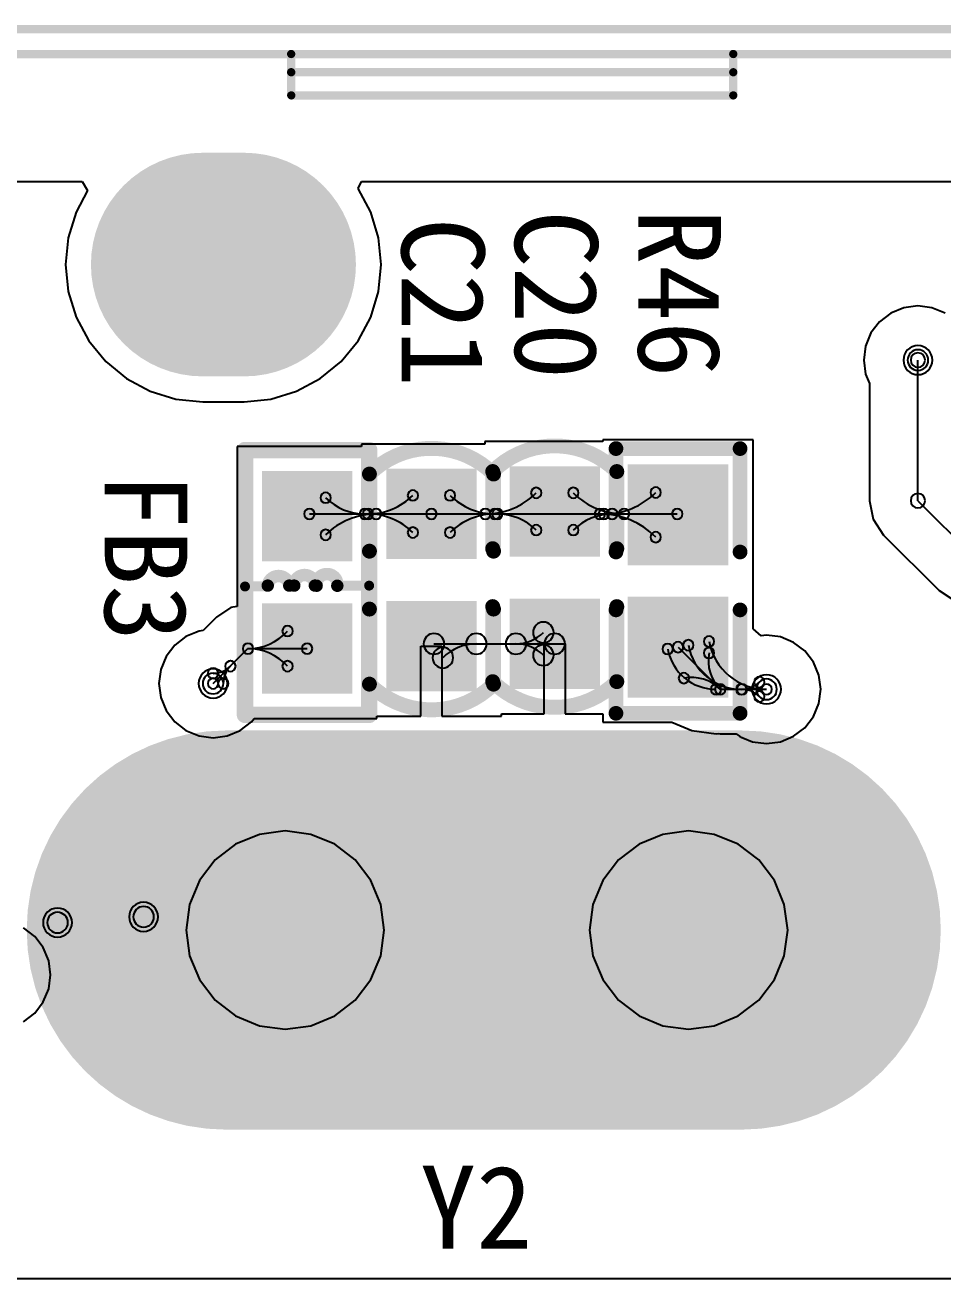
# Model space of a CAD drawing. Header units: inches. Extents: x 32166 to 66782, y 2386 to 7162.
# Drawn here: x 33434.1 to 33484, y 3760.5 to 3828.7 of the extents above; entities that cross this region are included whole.
import ezdxf

# ---------------------------------------------------------------- set-up
doc = ezdxf.new("R2010")
doc.units = ezdxf.units.IN
doc.header["$LTSCALE"] = 0.64311
doc.header["$MEASUREMENT"] = 0
for name, color, linetype in [('MULTILAYER', 9, 'CONTINUOUS'), ('TOPLAYER', 1, 'CONTINUOUS'), ('TOPOVERLAY', 2, 'CONTINUOUS'), ('TOPPASTE', 8, 'CONTINUOUS'), ('TOPSOLDER', 216, 'CONTINUOUS')]:
    doc.layers.add(name, color=color, linetype=linetype)
doc.styles.get("Standard").update_dxf_attribs({"font": 'txt', "width": 0.8})

msp = doc.modelspace()

# ---------------------------------------------------------------- linework, layer by layer
at = {"layer": 'MULTILAYER'}
for points, const_width in [([(33446.217, 3815.661, 1), (33443.517, 3815.661, 1)], 2.7), ([(33449.997, 3779.46, 1), (33446.453, 3779.46, 1)], 3.543), ([(33471.942, 3779.46, 1), (33468.399, 3779.46, 1)], 3.543)]:
    msp.add_lwpolyline(points, format="xyb", close=True, dxfattribs=dict(at, const_width=const_width))
for centre, start, end in [((33482.643, 3810.465), 0, 180), ((33482.643, 3810.465), 180, 0), ((33444.303, 3792.87), 0, 180), ((33474.408, 3792.555), 0, 180), ((33444.303, 3792.87), 180, 0), ((33474.408, 3792.555), 180, 0), ((33435.843, 3779.865), 0, 180), ((33440.523, 3780.18), 0, 180), ((33440.523, 3780.18), 180, 0), ((33435.843, 3779.865), 180, 0)]:
    msp.add_arc(centre, 0.562, start, end, dxfattribs=at)
at = {"layer": 'TOPLAYER'}
for p, q in [((33418.174, 3820.185), (33437.185, 3820.185)), ((33437.478, 3819.694), (33436.849, 3818.516)), ((33437.185, 3820.185), (33437.478, 3819.694)), ((33452.195, 3819.806), (33452.374, 3820.185)), ((33452.885, 3818.516), (33452.195, 3819.806)), ((33452.374, 3820.185), (33492.137, 3820.185)), ((33436.849, 3818.516), (33436.424, 3817.116)), ((33453.309, 3817.116), (33452.885, 3818.516)), ((33436.424, 3817.116), (33436.281, 3815.661)), ((33453.452, 3815.661), (33453.309, 3817.116)), ((33436.281, 3815.661), (33436.424, 3814.205)), ((33453.309, 3814.205), (33453.452, 3815.661)), ((33436.424, 3814.205), (33436.849, 3812.806)), ((33452.885, 3812.806), (33453.309, 3814.205)), ((33481.168, 3813.02), (33480.557, 3812.551)), ((33481.879, 3813.314), (33481.168, 3813.02)), ((33482.643, 3813.415), (33481.879, 3813.314)), ((33483.406, 3813.314), (33482.643, 3813.415)), ((33484.118, 3813.02), (33483.406, 3813.314)), ((33436.849, 3812.806), (33437.538, 3811.516)), ((33452.195, 3811.516), (33452.885, 3812.806)), ((33480.557, 3812.551), (33480.088, 3811.94)), ((33437.538, 3811.516), (33438.466, 3810.385)), ((33451.267, 3810.385), (33452.195, 3811.516)), ((33480.088, 3811.94), (33479.793, 3811.228)), ((33479.793, 3811.228), (33479.693, 3810.465)), ((33438.466, 3810.385), (33439.597, 3809.457)), ((33450.137, 3809.457), (33451.267, 3810.385)), ((33479.693, 3810.465), (33479.793, 3809.701)), ((33482.643, 3802.815), (33482.643, 3810.465)), ((33439.597, 3809.457), (33440.886, 3808.768)), ((33448.847, 3808.768), (33450.137, 3809.457)), ((33479.793, 3809.701), (33480.005, 3809.19)), ((33440.886, 3808.768), (33442.286, 3808.343)), ((33447.447, 3808.343), (33448.847, 3808.768)), ((33480.005, 3809.19), (33480.005, 3802.815)), ((33442.286, 3808.343), (33443.742, 3808.2)), ((33443.742, 3808.2), (33445.992, 3808.2)), ((33445.992, 3808.2), (33447.447, 3808.343)), ((33465.507, 3806.03), (33459.088, 3806.03)), ((33459.088, 3806.03), (33459.088, 3805.895)), ((33473.679, 3806.136), (33465.507, 3806.136)), ((33465.507, 3806.136), (33465.507, 3806.03)), ((33473.679, 3797.964), (33473.679, 3806.136)), ((33452.382, 3805.768), (33445.616, 3805.768)), ((33445.616, 3805.768), (33445.616, 3798.168)), ((33459.088, 3805.895), (33452.382, 3805.895)), ((33452.382, 3805.895), (33452.382, 3805.768)), ((33480.005, 3802.815), (33480.205, 3801.805)), ((33482.643, 3802.815), (33485.658, 3799.8)), ((33449.543, 3802.095), (33456.183, 3802.095)), ((33456.183, 3802.095), (33469.548, 3802.095)), ((33480.205, 3801.805), (33480.777, 3800.949)), ((33480.777, 3800.949), (33483.792, 3797.934)), ((33445.616, 3798.168), (33445.616, 3797.069)), ((33473.679, 3795.842), (33473.679, 3797.964)), ((33483.792, 3797.934), (33483.792, 3797.934)), ((33483.792, 3797.934), (33484.648, 3797.362)), ((33444.491, 3796.478), (33443.762, 3795.749)), ((33445.276, 3797.002), (33444.491, 3796.478)), ((33445.616, 3797.069), (33445.276, 3797.002)), ((33474.108, 3795.465), (33473.679, 3795.842)), ((33442.828, 3795.425), (33442.217, 3794.956)), ((33443.359, 3795.645), (33442.828, 3795.425)), ((33443.377, 3795.657), (33443.359, 3795.645)), ((33443.399, 3795.661), (33443.377, 3795.657)), ((33443.539, 3795.719), (33443.399, 3795.661)), ((33443.762, 3795.749), (33443.539, 3795.719)), ((33474.408, 3795.505), (33474.108, 3795.465)), ((33475.171, 3795.404), (33474.408, 3795.505)), ((33475.883, 3795.11), (33475.171, 3795.404)), ((33476.494, 3794.641), (33475.883, 3795.11)), ((33442.217, 3794.956), (33441.748, 3794.345)), ((33444.303, 3792.87), (33446.201, 3794.768)), ((33446.201, 3794.768), (33449.416, 3794.768)), ((33455.611, 3791.094), (33455.611, 3794.896)), ((33455.611, 3794.896), (33456.754, 3794.896)), ((33456.318, 3795.03), (33462.888, 3795.03)), ((33456.754, 3794.896), (33456.754, 3791.094)), ((33462.316, 3791.229), (33462.316, 3795.031)), ((33462.316, 3795.031), (33463.459, 3795.031)), ((33463.459, 3795.031), (33463.459, 3791.229)), ((33469.593, 3794.85), (33471.888, 3792.555)), ((33476.963, 3794.03), (33476.494, 3794.641)), ((33441.748, 3794.345), (33441.453, 3793.633)), ((33477.257, 3793.318), (33476.963, 3794.03)), ((33441.453, 3793.633), (33441.353, 3792.87)), ((33477.358, 3792.555), (33477.257, 3793.318)), ((33441.353, 3792.87), (33441.453, 3792.106)), ((33471.888, 3792.555), (33474.408, 3792.555)), ((33477.257, 3791.791), (33477.358, 3792.555)), ((33441.453, 3792.106), (33441.748, 3791.395)), ((33476.963, 3791.08), (33477.257, 3791.791)), ((33441.748, 3791.395), (33442.217, 3790.784)), ((33453.216, 3790.968), (33453.216, 3791.094)), ((33453.216, 3791.094), (33455.611, 3791.094)), ((33456.754, 3791.094), (33459.983, 3791.094)), ((33459.983, 3791.094), (33459.983, 3791.229)), ((33459.983, 3791.229), (33462.316, 3791.229)), ((33463.459, 3791.229), (33465.507, 3791.229)), ((33465.507, 3791.229), (33465.507, 3790.764)), ((33476.494, 3790.469), (33476.963, 3791.08)), ((33442.217, 3790.784), (33442.828, 3790.315)), ((33445.778, 3790.315), (33446.389, 3790.784)), ((33446.389, 3790.784), (33446.53, 3790.968)), ((33446.53, 3790.968), (33453.216, 3790.968)), ((33465.507, 3790.764), (33469.257, 3790.764)), ((33469.257, 3790.764), (33470.345, 3790.313)), ((33475.883, 3790), (33476.494, 3790.469)), ((33442.828, 3790.315), (33443.539, 3790.02)), ((33443.539, 3790.02), (33444.303, 3789.919)), ((33444.303, 3789.919), (33445.066, 3790.02)), ((33445.066, 3790.02), (33445.778, 3790.315)), ((33470.345, 3790.313), (33471.662, 3790.14)), ((33471.662, 3790.137), (33471.775, 3790.159)), ((33471.662, 3790.14), (33471.662, 3790.137)), ((33471.775, 3790.159), (33471.888, 3790.137)), ((33471.888, 3790.137), (33472.754, 3790.137)), ((33472.754, 3790.137), (33472.933, 3790)), ((33472.933, 3790), (33473.073, 3789.942)), ((33473.073, 3789.942), (33473.091, 3789.929)), ((33473.091, 3789.929), (33473.113, 3789.925)), ((33473.113, 3789.925), (33473.644, 3789.705)), ((33473.644, 3789.705), (33474.408, 3789.604)), ((33474.408, 3789.604), (33475.171, 3789.705)), ((33475.171, 3789.705), (33475.883, 3790)), ((33446.83, 3784.665), (33445.53, 3784.127)), ((33448.225, 3784.849), (33446.83, 3784.665)), ((33449.62, 3784.665), (33448.225, 3784.849)), ((33450.92, 3784.127), (33449.62, 3784.665)), ((33468.776, 3784.665), (33467.476, 3784.127)), ((33470.171, 3784.849), (33468.776, 3784.665)), ((33471.565, 3784.665), (33470.171, 3784.849)), ((33472.865, 3784.127), (33471.565, 3784.665)), ((33445.53, 3784.127), (33444.414, 3783.271)), ((33452.036, 3783.271), (33450.92, 3784.127)), ((33467.476, 3784.127), (33466.36, 3783.271)), ((33473.981, 3783.271), (33472.865, 3784.127)), ((33444.414, 3783.271), (33443.558, 3782.154)), ((33452.892, 3782.154), (33452.036, 3783.271)), ((33466.36, 3783.271), (33465.503, 3782.154)), ((33474.838, 3782.154), (33473.981, 3783.271)), ((33443.558, 3782.154), (33443.019, 3780.855)), ((33453.431, 3780.855), (33452.892, 3782.154)), ((33465.503, 3782.154), (33464.965, 3780.855)), ((33475.376, 3780.855), (33474.838, 3782.154)), ((33443.019, 3780.855), (33442.836, 3779.46)), ((33453.614, 3779.46), (33453.431, 3780.855)), ((33464.965, 3780.855), (33464.781, 3779.46)), ((33475.56, 3779.46), (33475.376, 3780.855)), ((33434.599, 3779.116), (33433.988, 3779.585)), ((33442.836, 3779.46), (33443.019, 3778.065)), ((33453.431, 3778.065), (33453.614, 3779.46)), ((33464.781, 3779.46), (33464.965, 3778.065)), ((33475.376, 3778.065), (33475.56, 3779.46)), ((33435.068, 3778.505), (33434.599, 3779.116)), ((33435.362, 3777.793), (33435.068, 3778.505)), ((33443.019, 3778.065), (33443.558, 3776.765)), ((33452.892, 3776.765), (33453.431, 3778.065)), ((33464.965, 3778.065), (33465.503, 3776.765)), ((33474.838, 3776.765), (33475.376, 3778.065)), ((33435.463, 3777.03), (33435.362, 3777.793)), ((33435.362, 3776.266), (33435.463, 3777.03)), ((33443.558, 3776.765), (33444.414, 3775.649)), ((33452.036, 3775.649), (33452.892, 3776.765)), ((33465.503, 3776.765), (33466.36, 3775.649)), ((33473.981, 3775.649), (33474.838, 3776.765)), ((33435.068, 3775.555), (33435.362, 3776.266)), ((33434.599, 3774.944), (33435.068, 3775.555)), ((33444.414, 3775.649), (33445.53, 3774.792)), ((33450.92, 3774.792), (33452.036, 3775.649)), ((33466.36, 3775.649), (33467.476, 3774.792)), ((33472.865, 3774.792), (33473.981, 3775.649)), ((33433.988, 3774.475), (33434.599, 3774.944)), ((33445.53, 3774.792), (33446.83, 3774.254)), ((33449.62, 3774.254), (33450.92, 3774.792)), ((33467.476, 3774.792), (33468.776, 3774.254)), ((33471.565, 3774.254), (33472.865, 3774.792)), ((33446.83, 3774.254), (33448.225, 3774.07)), ((33448.225, 3774.07), (33449.62, 3774.254)), ((33468.776, 3774.254), (33470.171, 3774.07)), ((33470.171, 3774.07), (33471.565, 3774.254)), ((33486.621, 3760.481), (33421.115, 3760.481))]:
    msp.add_line(p, q, dxfattribs=at)
at = {"layer": 'TOPLAYER', "const_width": 11.25}
msp.add_lwpolyline([(33443.742, 3815.661), (33445.992, 3815.661)], dxfattribs=at)
at = {"layer": 'TOPLAYER'}
for points, const_width in [([(33446.554, 3815.661, 1), (33440.929, 3815.661, 1)], 5.625), ([(33448.804, 3815.661, 1), (33443.179, 3815.661, 1)], 5.625), ([(33449.997, 3779.46, 1), (33446.453, 3779.46, 1)], 3.543), ([(33471.942, 3779.46, 1), (33468.399, 3779.46, 1)], 3.543)]:
    msp.add_lwpolyline(points, format="xyb", close=True, dxfattribs=dict(at, const_width=const_width))
for centre, radius, start, end in [((33482.643, 3810.465), 0.562, 0, 180), ((33482.643, 3810.465), 0.394, 0, 180), ((33482.643, 3810.465), 0.562, 180, 0), ((33482.643, 3810.465), 0.394, 180, 0), ((33455.172, 3803.105), 0.286, 0, 180), ((33455.172, 3803.105), 0.286, 0, 180), ((33455.172, 3803.105), 0.286, 0, 180), ((33457.193, 3803.105), 0.286, 0, 180), ((33457.193, 3803.105), 0.286, 0, 180), ((33457.193, 3803.105), 0.286, 0, 180), ((33461.878, 3803.24), 0.286, 0, 180), ((33461.878, 3803.24), 0.286, 0, 180), ((33461.878, 3803.24), 0.286, 0, 180), ((33463.898, 3803.24), 0.286, 0, 180), ((33463.898, 3803.24), 0.286, 0, 180), ((33463.898, 3803.24), 0.286, 0, 180), ((33468.38, 3803.262), 0.286, 0, 180), ((33468.38, 3803.262), 0.286, 0, 180), ((33468.38, 3803.262), 0.286, 0, 180), ((33450.426, 3802.978), 0.286, 0, 180), ((33450.426, 3802.978), 0.286, 0, 180), ((33450.426, 3802.978), 0.286, 0, 180), ((33450.426, 3802.978), 0.286, 180, 0), ((33450.426, 3802.978), 0.286, 180, 0), ((33450.426, 3802.978), 0.286, 180, 0), ((33452.559, 3805.111), 3.016, 225.0001, 270.0001), ((33452.559, 3805.111), 3.016, 225.0001, 270.0001), ((33452.559, 3805.111), 3.016, 225.0001, 270.0001), ((33452.733, 3805.544), 3.449, 269.99986, 314.99986), ((33452.733, 3805.544), 3.449, 269.99986, 314.99986), ((33452.733, 3805.544), 3.449, 269.99986, 314.99986), ((33455.172, 3803.105), 0.286, 180, 0), ((33455.172, 3803.105), 0.286, 180, 0), ((33455.172, 3803.105), 0.286, 180, 0), ((33457.193, 3803.105), 0.286, 180, 0), ((33457.193, 3803.105), 0.286, 180, 0), ((33457.193, 3803.105), 0.286, 180, 0), ((33459.632, 3805.544), 3.449, 225.00014, 270.00014), ((33459.632, 3805.544), 3.449, 225.00014, 270.00014), ((33459.632, 3805.544), 3.449, 225.00014, 270.00014), ((33459.113, 3806.005), 3.91, 269.9999, 314.9999), ((33459.113, 3806.005), 3.91, 269.9999, 314.9999), ((33459.113, 3806.005), 3.91, 269.9999, 314.9999), ((33461.878, 3803.24), 0.286, 180, 0), ((33461.878, 3803.24), 0.286, 180, 0), ((33461.878, 3803.24), 0.286, 180, 0), ((33463.898, 3803.24), 0.286, 180, 0), ((33463.898, 3803.24), 0.286, 180, 0), ((33463.898, 3803.24), 0.286, 180, 0), ((33466.663, 3806.005), 3.91, 225.0001, 270.0001), ((33466.663, 3806.005), 3.91, 225.0001, 270.0001), ((33466.663, 3806.005), 3.91, 225.0001, 270.0001), ((33465.562, 3806.08), 3.986, 270.00002, 315.00002), ((33465.562, 3806.08), 3.986, 270.00002, 315.00002), ((33465.562, 3806.08), 3.986, 270.00002, 315.00002), ((33468.38, 3803.262), 0.286, 180, 0), ((33468.38, 3803.262), 0.286, 180, 0), ((33468.38, 3803.262), 0.286, 180, 0), ((33482.643, 3802.815), 0.394, 0, 180), ((33482.643, 3802.815), 0.394, 0, 180), ((33482.643, 3802.815), 0.394, 180, 0), ((33482.643, 3802.815), 0.394, 180, 0), ((33449.543, 3802.095), 0.286, 0, 180), ((33449.543, 3802.095), 0.286, 180, 0), ((33453.171, 3798.212), 3.882, 89.99991, 134.99991), ((33453.171, 3798.212), 3.882, 89.99991, 134.99991), ((33453.171, 3798.212), 3.882, 89.99991, 134.99991), ((33452.559, 3802.095), 0.286, 0, 180), ((33452.559, 3802.095), 0.286, 0, 180), ((33452.559, 3802.095), 0.286, 0, 180), ((33452.559, 3802.095), 0.286, 180, 0), ((33452.559, 3802.095), 0.286, 180, 0), ((33452.559, 3802.095), 0.286, 180, 0), ((33452.733, 3802.095), 0.286, 0, 180), ((33452.733, 3802.095), 0.286, 0, 180), ((33452.733, 3802.095), 0.286, 0, 180), ((33452.733, 3802.095), 0.286, 0, 180), ((33452.733, 3802.095), 0.286, 0, 180), ((33452.733, 3802.095), 0.286, 0, 180), ((33452.733, 3802.095), 0.286, 180, 0), ((33452.733, 3802.095), 0.286, 180, 0), ((33452.733, 3802.095), 0.286, 180, 0), ((33452.733, 3802.095), 0.286, 180, 0), ((33452.733, 3802.095), 0.286, 180, 0), ((33452.733, 3802.095), 0.286, 180, 0), ((33452.733, 3798.645), 3.449, 45.00014, 90.00014), ((33452.733, 3798.645), 3.449, 45.00014, 90.00014), ((33452.733, 3798.645), 3.449, 45.00014, 90.00014), ((33453.171, 3802.095), 0.286, 0, 180), ((33453.171, 3802.095), 0.286, 0, 180), ((33453.171, 3802.095), 0.286, 0, 180), ((33453.171, 3802.095), 0.286, 180, 0), ((33453.171, 3802.095), 0.286, 180, 0), ((33453.171, 3802.095), 0.286, 180, 0), ((33456.183, 3802.095), 0.286, 0, 180), ((33456.183, 3802.095), 0.286, 0, 180), ((33456.183, 3802.095), 0.286, 180, 0), ((33456.183, 3802.095), 0.286, 180, 0), ((33459.632, 3798.645), 3.449, 89.99986, 134.99986), ((33459.632, 3798.645), 3.449, 89.99986, 134.99986), ((33459.632, 3798.645), 3.449, 89.99986, 134.99986), ((33459.113, 3802.095), 0.286, 0, 180), ((33459.113, 3802.095), 0.286, 0, 180), ((33459.113, 3802.095), 0.286, 0, 180), ((33459.113, 3802.095), 0.286, 180, 0), ((33459.113, 3802.095), 0.286, 180, 0), ((33459.113, 3802.095), 0.286, 180, 0), ((33459.632, 3802.095), 0.286, 0, 180), ((33459.632, 3802.095), 0.286, 0, 180), ((33459.632, 3802.095), 0.286, 0, 180), ((33459.632, 3802.095), 0.286, 0, 180), ((33459.632, 3802.095), 0.286, 0, 180), ((33459.632, 3802.095), 0.286, 0, 180), ((33459.632, 3802.095), 0.286, 180, 0), ((33459.632, 3802.095), 0.286, 180, 0), ((33459.632, 3802.095), 0.286, 180, 0), ((33459.632, 3802.095), 0.286, 180, 0), ((33459.632, 3802.095), 0.286, 180, 0), ((33459.632, 3802.095), 0.286, 180, 0), ((33459.764, 3802.095), 0.286, 0, 180), ((33459.764, 3802.095), 0.286, 0, 180), ((33459.764, 3802.095), 0.286, 0, 180), ((33459.764, 3802.095), 0.286, 180, 0), ((33459.764, 3802.095), 0.286, 180, 0), ((33459.764, 3802.095), 0.286, 180, 0), ((33459.764, 3799.106), 2.988, 45.00008, 90.00008), ((33459.764, 3799.106), 2.988, 45.00008, 90.00008), ((33459.764, 3799.106), 2.988, 45.00008, 90.00008), ((33466.011, 3799.106), 2.988, 89.99992, 134.99992), ((33466.011, 3799.106), 2.988, 89.99992, 134.99992), ((33466.011, 3799.106), 2.988, 89.99992, 134.99992), ((33465.345, 3802.095), 0.286, 0, 180), ((33465.345, 3802.095), 0.286, 0, 180), ((33465.345, 3802.095), 0.286, 0, 180), ((33465.345, 3802.095), 0.286, 180, 0), ((33465.345, 3802.095), 0.286, 180, 0), ((33465.345, 3802.095), 0.286, 180, 0), ((33465.562, 3802.095), 0.286, 0, 180), ((33465.562, 3802.095), 0.286, 0, 180), ((33465.562, 3802.095), 0.286, 0, 180), ((33465.562, 3802.095), 0.286, 180, 0), ((33465.562, 3802.095), 0.286, 180, 0), ((33465.562, 3802.095), 0.286, 180, 0), ((33465.345, 3797.802), 4.293, 45.00002, 90.00002), ((33465.345, 3797.802), 4.293, 45.00002, 90.00002), ((33465.345, 3797.802), 4.293, 45.00002, 90.00002), ((33466.011, 3802.095), 0.286, 0, 180), ((33466.011, 3802.095), 0.286, 0, 180), ((33466.011, 3802.095), 0.286, 0, 180), ((33466.011, 3802.095), 0.286, 180, 0), ((33466.011, 3802.095), 0.286, 180, 0), ((33466.011, 3802.095), 0.286, 180, 0), ((33466.663, 3802.095), 0.286, 0, 180), ((33466.663, 3802.095), 0.286, 0, 180), ((33466.663, 3802.095), 0.286, 0, 180), ((33466.663, 3802.095), 0.286, 180, 0), ((33466.663, 3802.095), 0.286, 180, 0), ((33466.663, 3802.095), 0.286, 180, 0), ((33469.548, 3802.095), 0.286, 0, 180), ((33469.548, 3802.095), 0.286, 180, 0), ((33450.426, 3800.958), 0.286, 0, 180), ((33450.426, 3800.958), 0.286, 0, 180), ((33450.426, 3800.958), 0.286, 0, 180), ((33455.172, 3801.084), 0.286, 0, 180), ((33455.172, 3801.084), 0.286, 0, 180), ((33455.172, 3801.084), 0.286, 0, 180), ((33457.193, 3801.084), 0.286, 0, 180), ((33457.193, 3801.084), 0.286, 0, 180), ((33457.193, 3801.084), 0.286, 0, 180), ((33461.878, 3801.219), 0.286, 0, 180), ((33461.878, 3801.219), 0.286, 0, 180), ((33461.878, 3801.219), 0.286, 0, 180), ((33463.898, 3801.219), 0.286, 0, 180), ((33463.898, 3801.219), 0.286, 0, 180), ((33463.898, 3801.219), 0.286, 0, 180), ((33450.426, 3800.958), 0.286, 180, 0), ((33450.426, 3800.958), 0.286, 180, 0), ((33450.426, 3800.958), 0.286, 180, 0), ((33455.172, 3801.084), 0.286, 180, 0), ((33455.172, 3801.084), 0.286, 180, 0), ((33455.172, 3801.084), 0.286, 180, 0), ((33457.193, 3801.084), 0.286, 180, 0), ((33457.193, 3801.084), 0.286, 180, 0), ((33457.193, 3801.084), 0.286, 180, 0), ((33461.878, 3801.219), 0.286, 180, 0), ((33461.878, 3801.219), 0.286, 180, 0), ((33461.878, 3801.219), 0.286, 180, 0), ((33463.898, 3801.219), 0.286, 180, 0), ((33463.898, 3801.219), 0.286, 180, 0), ((33463.898, 3801.219), 0.286, 180, 0), ((33468.38, 3800.837), 0.286, 0, 180), ((33468.38, 3800.837), 0.286, 0, 180), ((33468.38, 3800.837), 0.286, 0, 180), ((33468.38, 3800.837), 0.286, 180, 0), ((33468.38, 3800.837), 0.286, 180, 0), ((33468.38, 3800.837), 0.286, 180, 0), ((33448.355, 3795.725), 0.286, 0, 180), ((33448.355, 3795.725), 0.286, 0, 180), ((33448.355, 3795.725), 0.286, 0, 180), ((33462.269, 3795.649), 0.562, 0, 180), ((33462.269, 3795.649), 0.562, 0, 180), ((33462.269, 3795.649), 0.562, 0, 180), ((33446.201, 3797.67), 2.902, 269.99997, 317.92597), ((33446.201, 3797.67), 2.902, 269.99997, 317.92597), ((33446.201, 3797.67), 2.902, 269.99997, 317.92597), ((33448.355, 3795.725), 0.286, 180, 0), ((33448.355, 3795.725), 0.286, 180, 0), ((33448.355, 3795.725), 0.286, 180, 0), ((33456.318, 3795.03), 0.562, 0, 180), ((33458.622, 3795.03), 0.562, 0, 180), ((33458.622, 3795.03), 0.562, 0, 180), ((33458.622, 3795.03), 0.562, 0, 180), ((33460.775, 3795.03), 0.562, 0, 180), ((33460.775, 3795.03), 0.562, 0, 180), ((33460.775, 3795.03), 0.562, 0, 180), ((33460.775, 3795.03), 0.562, 0, 180), ((33460.775, 3795.03), 0.562, 0, 180), ((33460.775, 3795.03), 0.562, 0, 180), ((33460.775, 3797.143), 2.113, 270.00022, 315.00022), ((33460.775, 3797.143), 2.113, 270.00022, 315.00022), ((33460.775, 3797.143), 2.113, 270.00022, 315.00022), ((33462.269, 3795.649), 0.562, 180, 0), ((33462.269, 3795.649), 0.562, 180, 0), ((33462.269, 3795.649), 0.562, 180, 0), ((33462.888, 3795.03), 0.562, 0, 180), ((33469.593, 3794.85), 0.286, 0, 180), ((33470.155, 3794.953), 0.286, 0, 180), ((33470.155, 3794.953), 0.286, 0, 180), ((33470.155, 3794.953), 0.286, 0, 180), ((33471.279, 3795.16), 0.286, 0, 180), ((33471.279, 3795.16), 0.286, 0, 180), ((33471.279, 3795.16), 0.286, 0, 180), ((33471.279, 3795.16), 0.286, 180, 0), ((33471.279, 3795.16), 0.286, 180, 0), ((33471.279, 3795.16), 0.286, 180, 0), ((33474.408, 3795.736), 3.181, 190.42903, 270.00003), ((33474.408, 3795.736), 3.181, 190.42903, 270.00003), ((33474.408, 3795.736), 3.181, 190.42903, 270.00003), ((33446.201, 3794.768), 0.286, 0, 180), ((33446.201, 3794.768), 0.286, 0, 180), ((33446.201, 3794.768), 0.286, 0, 180), ((33446.201, 3794.768), 0.286, 0, 180), ((33446.201, 3794.768), 0.286, 0, 180), ((33446.201, 3794.768), 0.286, 0, 180), ((33446.201, 3794.768), 0.286, 0, 180), ((33446.201, 3794.768), 0.286, 0, 180), ((33446.201, 3794.768), 0.286, 180, 0), ((33446.201, 3794.768), 0.286, 180, 0), ((33446.201, 3794.768), 0.286, 180, 0), ((33446.201, 3794.768), 0.286, 180, 0), ((33446.201, 3794.768), 0.286, 180, 0), ((33446.201, 3794.768), 0.286, 180, 0), ((33446.201, 3794.768), 0.286, 180, 0), ((33446.201, 3794.768), 0.286, 180, 0), ((33446.201, 3791.866), 2.902, 42.07403, 90.00003), ((33446.201, 3791.866), 2.902, 42.07403, 90.00003), ((33446.201, 3791.866), 2.902, 42.07403, 90.00003), ((33449.416, 3794.768), 0.286, 0, 180), ((33449.416, 3794.768), 0.286, 180, 0), ((33456.318, 3795.03), 0.562, 180, 0), ((33456.802, 3794.276), 0.562, 0, 180), ((33456.802, 3794.276), 0.562, 0, 180), ((33456.802, 3794.276), 0.562, 0, 180), ((33458.622, 3792.456), 2.574, 90.00009, 135.00009), ((33458.622, 3792.456), 2.574, 90.00009, 135.00009), ((33458.622, 3792.456), 2.574, 90.00009, 135.00009), ((33458.622, 3795.03), 0.562, 180, 0), ((33458.622, 3795.03), 0.562, 180, 0), ((33458.622, 3795.03), 0.562, 180, 0), ((33460.775, 3795.03), 0.562, 180, 0), ((33460.775, 3795.03), 0.562, 180, 0), ((33460.775, 3795.03), 0.562, 180, 0), ((33460.775, 3795.03), 0.562, 180, 0), ((33460.775, 3795.03), 0.562, 180, 0), ((33460.775, 3795.03), 0.562, 180, 0), ((33460.775, 3792.917), 2.113, 44.99978, 89.99978), ((33460.775, 3792.917), 2.113, 44.99978, 89.99978), ((33460.775, 3792.917), 2.113, 44.99978, 89.99978), ((33462.269, 3794.411), 0.562, 0, 180), ((33462.269, 3794.411), 0.562, 0, 180), ((33462.269, 3794.411), 0.562, 0, 180), ((33462.888, 3795.03), 0.562, 180, 0), ((33469.031, 3794.746), 0.286, 0, 180), ((33469.031, 3794.746), 0.286, 0, 180), ((33469.031, 3794.746), 0.286, 0, 180), ((33469.031, 3794.746), 0.286, 180, 0), ((33469.031, 3794.746), 0.286, 180, 0), ((33469.031, 3794.746), 0.286, 180, 0), ((33471.662, 3795.231), 2.676, 190.42898, 269.99998), ((33471.662, 3795.231), 2.676, 190.42898, 269.99998), ((33471.662, 3795.231), 2.676, 190.42898, 269.99998), ((33469.593, 3794.85), 0.286, 180, 0), ((33470.155, 3794.953), 0.286, 180, 0), ((33470.155, 3794.953), 0.286, 180, 0), ((33470.155, 3794.953), 0.286, 180, 0), ((33473.035, 3795.483), 2.929, 190.429, 270), ((33473.035, 3795.483), 2.929, 190.429, 270), ((33473.035, 3795.483), 2.929, 190.429, 270), ((33471.278, 3794.532), 0.286, 0, 180), ((33471.278, 3794.532), 0.286, 0, 180), ((33471.278, 3794.532), 0.286, 0, 180), ((33471.278, 3794.532), 0.286, 180, 0), ((33471.278, 3794.532), 0.286, 180, 0), ((33471.278, 3794.532), 0.286, 180, 0), ((33473.454, 3794.121), 2.214, 169.30711, 225.00011), ((33473.454, 3794.121), 2.214, 169.30711, 225.00011), ((33473.454, 3794.121), 2.214, 169.30711, 225.00011), ((33444.303, 3794.759), 1.336, 270.00037, 315.00037), ((33444.303, 3794.759), 1.336, 270.00037, 315.00037), ((33444.303, 3794.759), 1.336, 270.00037, 315.00037), ((33446.193, 3792.87), 1.336, 134.99963, 179.99963), ((33446.193, 3792.87), 1.336, 134.99963, 179.99963), ((33446.193, 3792.87), 1.336, 134.99963, 179.99963), ((33445.248, 3793.815), 0.286, 0, 180), ((33445.248, 3793.815), 0.286, 0, 180), ((33445.248, 3793.815), 0.286, 0, 180), ((33445.248, 3793.814), 0.286, 0, 180), ((33445.248, 3793.814), 0.286, 0, 180), ((33445.248, 3793.814), 0.286, 0, 180), ((33445.248, 3793.815), 0.286, 180, 0), ((33445.248, 3793.815), 0.286, 180, 0), ((33445.248, 3793.815), 0.286, 180, 0), ((33445.248, 3793.814), 0.286, 180, 0), ((33445.248, 3793.814), 0.286, 180, 0), ((33445.248, 3793.814), 0.286, 180, 0), ((33448.355, 3793.81), 0.286, 0, 180), ((33448.355, 3793.81), 0.286, 0, 180), ((33448.355, 3793.81), 0.286, 0, 180), ((33448.355, 3793.81), 0.286, 180, 0), ((33448.355, 3793.81), 0.286, 180, 0), ((33448.355, 3793.81), 0.286, 180, 0), ((33456.802, 3794.276), 0.562, 180, 0), ((33456.802, 3794.276), 0.562, 180, 0), ((33456.802, 3794.276), 0.562, 180, 0), ((33462.269, 3794.411), 0.562, 180, 0), ((33462.269, 3794.411), 0.562, 180, 0), ((33462.269, 3794.411), 0.562, 180, 0), ((33444.303, 3792.87), 0.562, 0, 180), ((33444.303, 3793.423), 0.286, 0, 180), ((33444.303, 3793.423), 0.286, 0, 180), ((33444.303, 3793.423), 0.286, 0, 180), ((33444.303, 3793.423), 0.286, 180, 0), ((33444.303, 3793.423), 0.286, 180, 0), ((33444.303, 3793.423), 0.286, 180, 0), ((33444.303, 3792.87), 0.286, 0, 180), ((33444.856, 3792.87), 0.286, 0, 180), ((33444.856, 3792.87), 0.286, 0, 180), ((33444.856, 3792.87), 0.286, 0, 180), ((33469.911, 3793.165), 0.286, 0, 180), ((33469.911, 3793.165), 0.286, 0, 180), ((33469.911, 3793.165), 0.286, 0, 180), ((33469.911, 3793.165), 0.286, 180, 0), ((33469.911, 3793.165), 0.286, 180, 0), ((33469.911, 3793.165), 0.286, 180, 0), ((33470.322, 3790.989), 2.214, 44.99989, 100.69289), ((33470.322, 3790.989), 2.214, 44.99989, 100.69289), ((33470.322, 3790.989), 2.214, 44.99989, 100.69289), ((33474.016, 3792.946), 0.286, 0, 180), ((33474.016, 3792.946), 0.286, 0, 180), ((33474.016, 3792.946), 0.286, 0, 180), ((33474.408, 3792.555), 0.562, 0, 180), ((33444.303, 3792.87), 0.562, 180, 0), ((33444.303, 3792.87), 0.286, 180, 0), ((33444.856, 3792.87), 0.286, 180, 0), ((33444.856, 3792.87), 0.286, 180, 0), ((33444.856, 3792.87), 0.286, 180, 0), ((33471.662, 3792.555), 0.286, 0, 180), ((33471.662, 3792.555), 0.286, 0, 180), ((33471.662, 3792.555), 0.286, 0, 180), ((33471.662, 3792.555), 0.286, 180, 0), ((33471.662, 3792.555), 0.286, 180, 0), ((33471.662, 3792.555), 0.286, 180, 0), ((33471.888, 3792.555), 0.286, 0, 180), ((33471.888, 3792.555), 0.286, 0, 180), ((33471.888, 3792.555), 0.286, 0, 180), ((33471.888, 3792.555), 0.286, 0, 180), ((33471.888, 3792.555), 0.286, 0, 180), ((33471.888, 3792.555), 0.286, 0, 180), ((33471.888, 3792.555), 0.286, 0, 180), ((33471.888, 3792.555), 0.286, 0, 180), ((33471.888, 3792.555), 0.286, 180, 0), ((33471.888, 3792.555), 0.286, 180, 0), ((33471.888, 3792.555), 0.286, 180, 0), ((33471.888, 3792.555), 0.286, 180, 0), ((33471.888, 3792.555), 0.286, 180, 0), ((33471.888, 3792.555), 0.286, 180, 0), ((33471.888, 3792.555), 0.286, 180, 0), ((33471.888, 3792.555), 0.286, 180, 0), ((33473.035, 3792.555), 0.286, 0, 180), ((33473.035, 3792.555), 0.286, 0, 180), ((33473.035, 3792.555), 0.286, 0, 180), ((33473.035, 3792.555), 0.286, 180, 0), ((33473.035, 3792.555), 0.286, 180, 0), ((33473.035, 3792.555), 0.286, 180, 0), ((33473.072, 3792.555), 0.286, 0, 180), ((33473.072, 3792.555), 0.286, 0, 180), ((33473.072, 3792.555), 0.286, 0, 180), ((33473.072, 3792.555), 0.286, 0, 180), ((33473.072, 3792.555), 0.286, 0, 180), ((33473.072, 3792.555), 0.286, 0, 180), ((33473.072, 3792.555), 0.286, 180, 0), ((33473.072, 3792.555), 0.286, 180, 0), ((33473.072, 3792.555), 0.286, 180, 0), ((33473.072, 3792.555), 0.286, 180, 0), ((33473.072, 3792.555), 0.286, 180, 0), ((33473.072, 3792.555), 0.286, 180, 0), ((33473.072, 3793.891), 1.336, 270.00037, 315.00037), ((33473.072, 3793.891), 1.336, 270.00037, 315.00037), ((33473.072, 3793.891), 1.336, 270.00037, 315.00037), ((33473.072, 3791.218), 1.336, 44.99963, 89.99963), ((33473.072, 3791.218), 1.336, 44.99963, 89.99963), ((33473.072, 3791.218), 1.336, 44.99963, 89.99963), ((33474.016, 3792.946), 0.286, 180, 0), ((33474.016, 3792.946), 0.286, 180, 0), ((33474.016, 3792.946), 0.286, 180, 0), ((33474.016, 3792.163), 0.286, 0, 180), ((33474.016, 3792.163), 0.286, 0, 180), ((33474.016, 3792.163), 0.286, 0, 180), ((33474.408, 3792.555), 0.562, 180, 0), ((33474.408, 3792.555), 0.286, 0, 180), ((33474.408, 3792.555), 0.286, 0, 180), ((33474.408, 3792.555), 0.286, 0, 180), ((33474.408, 3792.555), 0.286, 0, 180), ((33474.408, 3792.555), 0.286, 180, 0), ((33474.408, 3792.555), 0.286, 180, 0), ((33474.408, 3792.555), 0.286, 180, 0), ((33474.408, 3792.555), 0.286, 180, 0), ((33474.016, 3792.163), 0.286, 180, 0), ((33474.016, 3792.163), 0.286, 180, 0), ((33474.016, 3792.163), 0.286, 180, 0), ((33435.843, 3779.865), 0.562, 0, 180), ((33440.523, 3780.18), 0.562, 0, 180), ((33440.523, 3780.18), 0.562, 180, 0), ((33435.843, 3779.865), 0.562, 180, 0)]:
    msp.add_arc(centre, radius, start, end, dxfattribs=at)
for points in [[(33458.183, 3800.094), (33458.183, 3804.095), (33454.182, 3800.094), (33454.182, 3804.095)], [(33464.888, 3800.229), (33464.888, 3804.23), (33460.888, 3800.229), (33460.888, 3804.23)], [(33471.879, 3799.764), (33471.879, 3804.336), (33467.307, 3799.764), (33467.307, 3804.336)], [(33451.416, 3799.968), (33451.416, 3803.968), (33447.416, 3799.968), (33447.416, 3803.968)], [(33451.416, 3792.768), (33451.416, 3796.768), (33447.416, 3792.768), (33447.416, 3796.768)], [(33458.183, 3792.894), (33458.183, 3796.895), (33454.182, 3792.894), (33454.182, 3796.895)], [(33464.888, 3793.029), (33464.888, 3797.03), (33460.888, 3793.029), (33460.888, 3797.03)], [(33471.879, 3792.564), (33471.879, 3797.136), (33467.307, 3792.564), (33467.307, 3797.136)]]:
    msp.add_solid(points, dxfattribs=at)
at = {"layer": 'TOPOVERLAY'}
for points, const_width in [([(33426.249, 3828.464), (33575.199, 3828.464)], 0.45), ([(33426.249, 3827.114), (33575.199, 3827.114)], 0.45), ([(33448.55, 3826.124), (33448.55, 3827.114)], 0.45), ([(33472.599, 3824.864), (33472.599, 3827.114)], 0.45), ([(33448.55, 3826.124), (33472.599, 3826.124)], 0.45), ([(33448.556, 3824.864), (33448.556, 3826.124)], 0.45), ([(33448.556, 3824.864), (33472.599, 3824.864)], 0.45), ([(33446.041, 3805.568), (33452.791, 3805.568)], 0.9), ([(33446.041, 3791.168), (33446.041, 3805.568)], 0.9), ([(33452.791, 3791.168), (33452.791, 3805.568)], 0.9), ([(33466.218, 3805.65), (33472.968, 3805.65)], 0.8), ([(33466.218, 3800.025), (33466.218, 3805.65)], 0.8), ([(33472.968, 3800.025), (33472.968, 3805.65)], 0.8), ([(33452.808, 3800.07), (33452.808, 3804.267)], 0.81), ([(33459.513, 3800.205), (33459.513, 3804.402)], 0.81), ([(33459.558, 3800.07), (33459.558, 3804.267)], 0.81), ([(33466.263, 3800.205), (33466.263, 3804.402)], 0.81), ([(33446.041, 3798.151), (33447.277, 3798.151)], 0.54), ([(33451.057, 3798.196), (33452.791, 3798.196)], 0.54), ([(33452.808, 3792.837), (33452.808, 3796.92)], 0.81), ([(33459.513, 3792.972), (33459.513, 3797.055)], 0.81), ([(33459.558, 3792.837), (33459.558, 3796.92)], 0.81), ([(33466.218, 3791.25), (33466.218, 3796.875)], 0.8), ([(33466.263, 3792.972), (33466.263, 3797.055)], 0.81), ([(33472.968, 3791.25), (33472.968, 3796.875)], 0.8), ([(33446.041, 3791.168), (33452.791, 3791.168)], 0.9), ([(33466.218, 3791.25), (33472.968, 3791.25)], 0.8), ([(33446.168, 3779.46), (33471.999, 3779.46)], 21.717), ([(33445.025, 3789.747), (33473.028, 3789.747)], 1.143), ([(33445.025, 3769.173), (33473.028, 3769.173)], 1.143)]:
    msp.add_lwpolyline(points, dxfattribs=dict(at, const_width=const_width))
for points, const_width in [([(33448.438, 3827.114, 1), (33448.663, 3827.114, 1)], 0.225), ([(33472.486, 3827.114, 1), (33472.711, 3827.114, 1)], 0.225), ([(33448.438, 3826.124, 1), (33448.663, 3826.124, 1)], 0.225), ([(33448.438, 3826.124, 1), (33448.663, 3826.124, 1)], 0.225), ([(33448.443, 3826.124, 1), (33448.668, 3826.124, 1)], 0.225), ([(33472.486, 3826.124, 1), (33472.711, 3826.124, 1)], 0.225), ([(33448.443, 3824.864, 1), (33448.668, 3824.864, 1)], 0.225), ([(33448.443, 3824.864, 1), (33448.668, 3824.864, 1)], 0.225), ([(33472.486, 3824.864, 1), (33472.711, 3824.864, 1)], 0.225), ([(33472.486, 3824.864, 1), (33472.711, 3824.864, 1)], 0.225), ([(33446.041, 3805.343, 1), (33446.041, 3805.793, 1)], 0.45), ([(33446.041, 3805.343, 1), (33446.041, 3805.793, 1)], 0.45), ([(33452.791, 3805.343, 1), (33452.791, 3805.793, 1)], 0.45), ([(33452.791, 3805.343, 1), (33452.791, 3805.793, 1)], 0.45), ([(33466.018, 3805.65, 1), (33466.418, 3805.65, 1)], 0.4), ([(33466.018, 3805.65, 1), (33466.418, 3805.65, 1)], 0.4), ([(33472.768, 3805.65, 1), (33473.168, 3805.65, 1)], 0.4), ([(33472.768, 3805.65, 1), (33473.168, 3805.65, 1)], 0.4), ([(33452.605, 3804.267, 1), (33453.01, 3804.267, 1)], 0.405), ([(33452.605, 3804.267, 1), (33453.01, 3804.267, 1)], 0.405), ([(33459.31, 3804.402, 1), (33459.715, 3804.402, 1)], 0.405), ([(33459.31, 3804.402, 1), (33459.715, 3804.402, 1)], 0.405), ([(33459.355, 3804.267, 1), (33459.76, 3804.267, 1)], 0.405), ([(33459.355, 3804.267, 1), (33459.76, 3804.267, 1)], 0.405), ([(33466.06, 3804.402, 1), (33466.465, 3804.402, 1)], 0.405), ([(33466.06, 3804.402, 1), (33466.465, 3804.402, 1)], 0.405), ([(33459.31, 3800.205, 1), (33459.715, 3800.205, 1)], 0.405), ([(33466.06, 3800.205, 1), (33466.465, 3800.205, 1)], 0.405), ([(33452.605, 3800.07, 1), (33453.01, 3800.07, 1)], 0.405), ([(33459.355, 3800.07, 1), (33459.76, 3800.07, 1)], 0.405), ([(33466.018, 3800.025, 1), (33466.418, 3800.025, 1)], 0.4), ([(33472.768, 3800.025, 1), (33473.168, 3800.025, 1)], 0.4), ([(33447.277, 3798.028, 1), (33447.277, 3798.365, 1)], 0.337), ([(33448.447, 3798.028, 1), (33448.447, 3798.365, 1)], 0.337), ([(33448.717, 3798.028, 1), (33448.717, 3798.365, 1)], 0.337), ([(33449.842, 3798.028, 1), (33449.842, 3798.365, 1)], 0.337), ([(33449.936, 3798.021, 1), (33449.936, 3798.359, 1)], 0.337), ([(33451.061, 3798.02, 1), (33451.061, 3798.358, 1)], 0.337), ([(33446.041, 3798.016, 1), (33446.041, 3798.286, 1)], 0.27), ([(33447.277, 3798.016, 1), (33447.277, 3798.286, 1)], 0.27), ([(33451.057, 3798.061, 1), (33451.057, 3798.331, 1)], 0.27), ([(33452.791, 3798.061, 1), (33452.791, 3798.331, 1)], 0.27), ([(33452.605, 3796.92, 1), (33453.01, 3796.92, 1)], 0.405), ([(33459.31, 3797.055, 1), (33459.715, 3797.055, 1)], 0.405), ([(33459.355, 3796.92, 1), (33459.76, 3796.92, 1)], 0.405), ([(33466.018, 3796.875, 1), (33466.418, 3796.875, 1)], 0.4), ([(33466.06, 3797.055, 1), (33466.465, 3797.055, 1)], 0.405), ([(33472.768, 3796.875, 1), (33473.168, 3796.875, 1)], 0.4), ([(33452.605, 3792.837, 1), (33453.01, 3792.837, 1)], 0.405), ([(33452.605, 3792.837, 1), (33453.01, 3792.837, 1)], 0.405), ([(33459.31, 3792.972, 1), (33459.715, 3792.972, 1)], 0.405), ([(33459.31, 3792.972, 1), (33459.715, 3792.972, 1)], 0.405), ([(33459.355, 3792.837, 1), (33459.76, 3792.837, 1)], 0.405), ([(33459.355, 3792.837, 1), (33459.76, 3792.837, 1)], 0.405), ([(33466.06, 3792.972, 1), (33466.465, 3792.972, 1)], 0.405), ([(33466.06, 3792.972, 1), (33466.465, 3792.972, 1)], 0.405), ([(33446.041, 3790.943, 1), (33446.041, 3791.393, 1)], 0.45), ([(33446.041, 3790.943, 1), (33446.041, 3791.393, 1)], 0.45), ([(33452.791, 3790.943, 1), (33452.791, 3791.393, 1)], 0.45), ([(33452.791, 3790.943, 1), (33452.791, 3791.393, 1)], 0.45), ([(33466.018, 3791.25, 1), (33466.418, 3791.25, 1)], 0.4), ([(33466.018, 3791.25, 1), (33466.418, 3791.25, 1)], 0.4), ([(33472.768, 3791.25, 1), (33473.168, 3791.25, 1)], 0.4), ([(33472.768, 3791.25, 1), (33473.168, 3791.25, 1)], 0.4), ([(33451.597, 3779.46, 1), (33440.738, 3779.46, 1)], 10.858), ([(33445.31, 3789.747, 1), (33444.739, 3789.747, 1)], 0.572), ([(33445.31, 3789.747, 1), (33444.739, 3789.747, 1)], 0.572), ([(33477.429, 3779.46, 1), (33466.57, 3779.46, 1)], 10.858), ([(33473.314, 3789.747, 1), (33472.742, 3789.747, 1)], 0.572), ([(33473.314, 3789.747, 1), (33472.742, 3789.747, 1)], 0.572), ([(33445.31, 3769.173, 1), (33444.739, 3769.173, 1)], 0.572), ([(33445.31, 3769.173, 1), (33444.739, 3769.173, 1)], 0.572), ([(33473.314, 3769.173, 1), (33472.742, 3769.173, 1)], 0.572), ([(33473.314, 3769.173, 1), (33472.742, 3769.173, 1)], 0.572)]:
    msp.add_lwpolyline(points, format="xyb", close=True, dxfattribs=dict(at, const_width=const_width))
for points, const_width in [([(33452.808, 3804.267, -0.414214), (33459.558, 3804.267)], 0.81), ([(33459.513, 3804.402, -0.414214), (33466.263, 3804.402)], 0.81), ([(33447.277, 3798.196, -0.895675), (33448.447, 3798.196)], 0.675), ([(33448.717, 3798.196, -1.026529), (33449.842, 3798.196)], 0.675), ([(33449.936, 3798.19, -1.13328), (33451.061, 3798.189)], 0.675), ([(33459.558, 3792.837, -0.414214), (33452.808, 3792.837)], 0.81), ([(33466.263, 3792.972, -0.414214), (33459.513, 3792.972)], 0.81), ([(33445.025, 3769.173, -1), (33445.025, 3789.747)], 1.143), ([(33473.028, 3789.747, -1), (33473.028, 3769.173)], 1.143)]:
    msp.add_lwpolyline(points, format="xyb", dxfattribs=dict(at, const_width=const_width))
at = {"layer": 'TOPPASTE'}
for points in [[(33458.183, 3800.094), (33458.183, 3804.095), (33454.182, 3800.094), (33454.182, 3804.095)], [(33464.888, 3800.229), (33464.888, 3804.23), (33460.888, 3800.229), (33460.888, 3804.23)], [(33471.879, 3799.764), (33471.879, 3804.336), (33467.307, 3799.764), (33467.307, 3804.336)], [(33451.416, 3799.968), (33451.416, 3803.968), (33447.416, 3799.968), (33447.416, 3803.968)], [(33451.416, 3792.768), (33451.416, 3796.768), (33447.416, 3792.768), (33447.416, 3796.768)], [(33458.183, 3792.894), (33458.183, 3796.895), (33454.182, 3792.894), (33454.182, 3796.895)], [(33464.888, 3793.029), (33464.888, 3797.03), (33460.888, 3793.029), (33460.888, 3797.03)], [(33471.879, 3792.564), (33471.879, 3797.136), (33467.307, 3792.564), (33467.307, 3797.136)]]:
    msp.add_solid(points, dxfattribs=at)
at = {"layer": 'TOPSOLDER', "const_width": 12.164}
msp.add_lwpolyline([(33443.742, 3815.661), (33445.992, 3815.661)], dxfattribs=at)
at = {"layer": 'TOPSOLDER'}
for points, const_width in [([(33446.783, 3815.661, 1), (33440.7, 3815.661, 1)], 6.082), ([(33449.033, 3815.661, 1), (33442.95, 3815.661, 1)], 6.082), ([(33450.225, 3779.46, 1), (33446.225, 3779.46, 1)], 4), ([(33472.171, 3779.46, 1), (33468.17, 3779.46, 1)], 4)]:
    msp.add_lwpolyline(points, format="xyb", close=True, dxfattribs=dict(at, const_width=const_width))
for centre, start, end in [((33482.643, 3810.465), 0, 180), ((33482.643, 3810.465), 180, 0), ((33444.303, 3792.87), 0, 180), ((33474.408, 3792.555), 0, 180), ((33444.303, 3792.87), 180, 0), ((33474.408, 3792.555), 180, 0), ((33440.523, 3780.18), 0, 180), ((33435.843, 3779.865), 0, 180), ((33440.523, 3780.18), 180, 0), ((33435.843, 3779.865), 180, 0)]:
    msp.add_arc(centre, 0.791, start, end, dxfattribs=at)
for points in [[(33465.345, 3799.772), (33465.345, 3804.687), (33460.43, 3799.772), (33460.43, 3804.687)], [(33472.336, 3799.306), (33472.336, 3804.793), (33466.85, 3799.306), (33466.85, 3804.793)], [(33451.873, 3799.51), (33451.873, 3804.425), (33446.958, 3799.51), (33446.958, 3804.425)], [(33458.64, 3799.637), (33458.64, 3804.552), (33453.725, 3799.637), (33453.725, 3804.552)], [(33451.873, 3792.31), (33451.873, 3797.225), (33446.958, 3792.31), (33446.958, 3797.225)], [(33458.64, 3792.437), (33458.64, 3797.352), (33453.725, 3792.437), (33453.725, 3797.352)], [(33465.345, 3792.572), (33465.345, 3797.487), (33460.43, 3792.572), (33460.43, 3797.487)], [(33472.336, 3792.106), (33472.336, 3797.593), (33466.85, 3792.106), (33466.85, 3797.593)]]:
    msp.add_solid(points, dxfattribs=at)

# ---------------------------------------------------------------- texts
at = {"layer": 'TOPOVERLAY'}
for s, rotation, p in [('C20', 270, (33460.728, 3818.61)), ('C21', 270, (33454.563, 3818.205)), ('R46', 270, (33467.433, 3818.7)), ('FB3', 270, (33438.408, 3804.345)), ('Y2', 360, (33455.553, 3762.135))]:
    msp.add_text(s, height=4.5, rotation=rotation, dxfattribs=at).set_placement(p)

doc.saveas('drawing.dxf')
